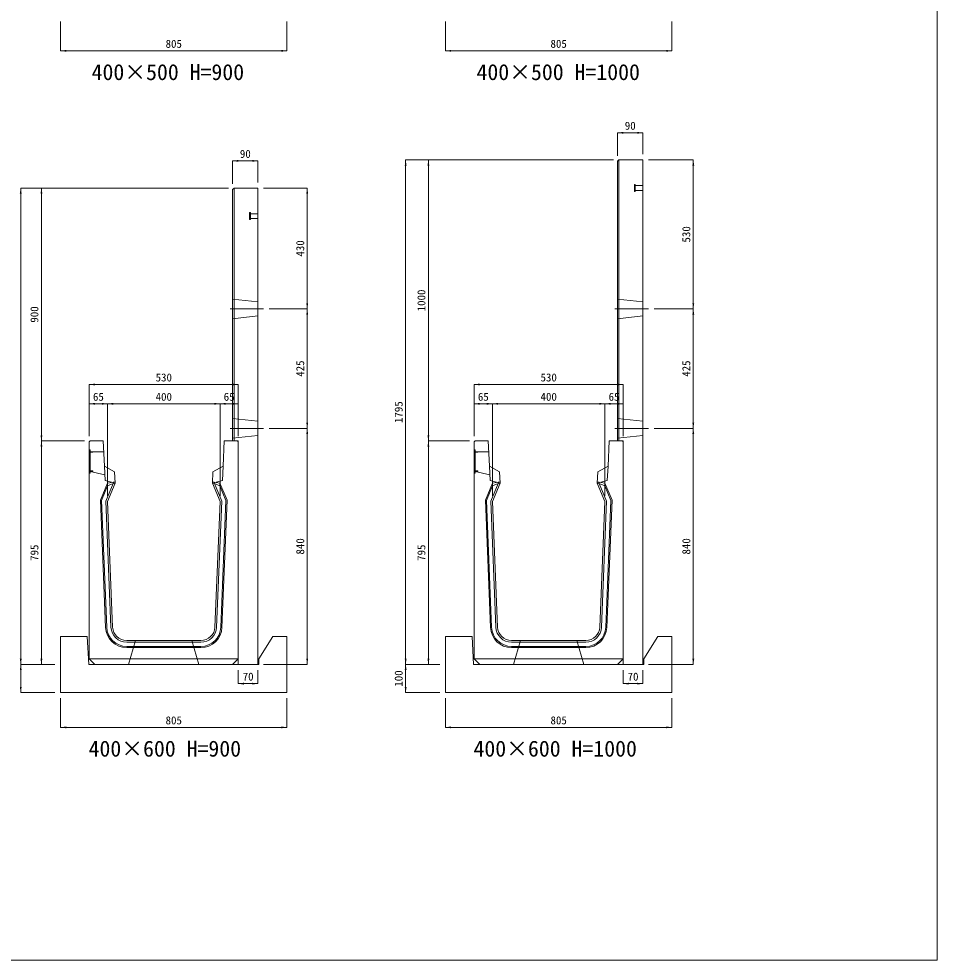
# Model space of a CAD drawing. Units: millimetres at full size. Extents: x -7442 to 51876, y 9625 to 40052.
# Drawn here: x 30236 to 33503, y 30882 to 34231 of the extents above; entities that cross this region are included whole.
import ezdxf
from ezdxf.enums import TextEntityAlignment as Align

# ---------------------------------------------------------------- set-up
doc = ezdxf.new("R2010")
doc.units = ezdxf.units.MM
doc.header["$LTSCALE"] = 16
for name, pattern in [('DASHED', [7.5, 6, -1.5]), ('USER1', [13.5, 7.5, -6]), ('USER2', [285.75, 190.5, -31.75, 31.75, -31.75])]:
    doc.linetypes.add(name, pattern=pattern)
doc.layers.add('0_2', color=7, linetype='Continuous')
for name, color, linetype, lineweight in [('HOLE', 7, 'DASHED', 9), ('KIJUN', 5, 'Continuous', 9), ('WWAY', 5, 'Continuous', 9), ('寸法線', 7, 'Continuous', 9), ('本体', 2, 'Continuous', 13), ('補助線', 8, 'Continuous', 9), ('ｲﾝｻｰﾄ', 3, 'USER1', 9)]:
    doc.layers.add(name, color=color, linetype=linetype, lineweight=lineweight)
doc.styles.add('ＭＳ ゴシック', font='')
doc.styles.get('ＭＳ ゴシック').set_extended_font_data('MS Gothic')

# ---------------------------------------------------------------- blocks, each defined once
blk = doc.blocks.new('filled_arrow')
at = {"color": 0, "linetype": 'Continuous', "lineweight": -2}
blk.add_solid([(7.5, 1.25), (0, 0), (7.5, -1.25)], dxfattribs=at)

msp = doc.modelspace()

# ---------------------------------------------------------------- linework, layer by layer
at = {"layer": 'HOLE'}
for points in [[(30651.94, 32019), (30851.94, 32019), (30876.94, 31934), (30626.94, 31934)], [(32020.99, 32019), (32220.99, 32019), (32245.99, 31934), (31995.99, 31934)]]:
    msp.add_lwpolyline(points, close=True, dxfattribs=at)
at = {"layer": 'KIJUN'}
for p, q in [((30571.94, 32577.8), (30578.94, 32579)), ((30931.93, 32577.8), (30924.94, 32579)), ((31941, 32577.8), (31947.99, 32579)), ((32300.99, 32577.8), (32293.99, 32579)), ((30530.77, 32517.78), (30549.02, 32066.14)), ((31899.82, 32517.78), (31918.07, 32066.14)), ((30883.92, 32019), (30619.96, 32019)), ((32252.97, 32019), (31989.01, 32019)), ((30883.92, 32013), (30619.96, 32013)), ((30619.96, 31998), (30883.92, 31998)), ((30619.96, 31994), (30883.92, 31994)), ((32252.97, 32013), (31989.01, 32013)), ((31989.01, 31998), (32252.97, 31998)), ((31989.01, 31994), (32252.97, 31994))]:
    msp.add_line(p, q, dxfattribs=at)
at = {"layer": 'KIJUN', "color": 7, "lineweight": 13}
for p, q in [((30883.92, 32019), (30619.96, 32019)), ((32252.97, 32019), (31989.01, 32019))]:
    msp.add_line(p, q, dxfattribs=at)
at = {"layer": 'KIJUN', "color": 7}
for p, q in [((30486.94, 31954), (31016.94, 31954)), ((31855.99, 31954), (32385.99, 31954))]:
    msp.add_line(p, q, dxfattribs=at)
at = {"layer": 'KIJUN', "color": 7, "lineweight": 13}
for points in [[(30540.94, 32639), (30536.94, 32729), (30489.94, 32729), (30486.94, 32726), (30486.94, 31954), (30506.94, 31934), (30996.94, 31934), (31016.94, 31954), (31016.94, 32726), (31013.94, 32729), (30966.94, 32729), (30962.94, 32639), (30926.94, 32619), (30924.94, 32579), (30951.94, 32514), (30933.88, 32066.98)], [(31909.99, 32639), (31905.99, 32729), (31858.99, 32729), (31855.99, 32726), (31855.99, 31954), (31875.99, 31934), (32365.99, 31934), (32385.99, 31954), (32385.99, 32726), (32382.99, 32729), (32335.99, 32729), (32331.99, 32639), (32295.99, 32619), (32293.99, 32579), (32320.99, 32514), (32302.93, 32066.98)], [(30570, 32066.98), (30551.94, 32514), (30578.94, 32579), (30576.94, 32619), (30540.94, 32639)], [(31939.05, 32066.98), (31920.99, 32514), (31947.99, 32579), (31945.99, 32619), (31909.99, 32639)]]:
    msp.add_lwpolyline(points, dxfattribs=at)
at = {"layer": 'KIJUN', "color": 7, "linetype": 'DASHED', "lineweight": 13}
for points in [[(30578.94, 32579), (30543.61, 32589), (30540.94, 32639)], [(30924.94, 32579), (30960.27, 32589), (30962.94, 32639)], [(31947.99, 32579), (31912.66, 32589), (31909.99, 32639)], [(32293.99, 32579), (32329.32, 32589), (32331.99, 32639)]]:
    msp.add_lwpolyline(points, dxfattribs=at)
at = {"layer": 'KIJUN'}
for points in [[(30552.06, 32579.46), (30526.74, 32518.5), (30545.02, 32065.97)], [(30564, 32066.74), (30545.89, 32515.08), (30571.94, 32577.8), (30552.19, 32569.34), (30530.77, 32517.78)], [(30570, 32066.98), (30551.94, 32514), (30578.94, 32579), (30578.69, 32584.03), (30552.06, 32579.46), (30552.19, 32569.34)], [(30951.69, 32569.34), (30951.82, 32579.46), (30925.19, 32584.03), (30924.94, 32579), (30951.94, 32514), (30933.88, 32066.98)], [(30954.86, 32066.14), (30973.11, 32517.78), (30951.69, 32569.34), (30931.93, 32577.8), (30957.99, 32515.08), (30939.87, 32066.74)], [(30958.86, 32065.97), (30977.14, 32518.5), (30951.82, 32579.46)], [(31921.11, 32579.46), (31895.79, 32518.5), (31914.07, 32065.97)], [(31933.06, 32066.74), (31914.94, 32515.08), (31941, 32577.8), (31921.24, 32569.34), (31899.82, 32517.78)], [(31939.05, 32066.98), (31920.99, 32514), (31947.99, 32579), (31947.74, 32584.03), (31921.11, 32579.46), (31921.24, 32569.34)], [(32320.74, 32569.34), (32320.87, 32579.46), (32294.24, 32584.03), (32293.99, 32579), (32320.99, 32514), (32302.93, 32066.98)], [(32323.91, 32066.14), (32342.16, 32517.78), (32320.74, 32569.34), (32300.99, 32577.8), (32327.04, 32515.08), (32308.93, 32066.74)], [(32327.91, 32065.97), (32346.19, 32518.5), (32320.87, 32579.46)]]:
    msp.add_lwpolyline(points, dxfattribs=at)
for centre, radius, start, end in [((30619.96, 32069), 75, 182.31372, 270), ((30619.96, 32069), 71, 182.31372, 270), ((30619.96, 32069), 56, 182.31372, 270), ((30619.96, 32069), 50, 182.31372, 270), ((30883.92, 32069), 50, 270, 357.68628), ((30883.92, 32069), 56, 270, 357.68628), ((30883.92, 32069), 71, 270, 357.68628), ((30883.92, 32069), 75, 270, 357.68628), ((31989.01, 32069), 75, 182.31372, 270), ((31989.01, 32069), 71, 182.31372, 270), ((31989.01, 32069), 56, 182.31372, 270), ((31989.01, 32069), 50, 182.31372, 270), ((32252.97, 32069), 50, 270, 357.68628), ((32252.97, 32069), 56, 270, 357.68628), ((32252.97, 32069), 71, 270, 357.68628), ((32252.97, 32069), 75, 270, 357.68628)]:
    msp.add_arc(centre, radius, start, end, dxfattribs=at)
at = {"layer": 'KIJUN', "color": 7, "lineweight": 13}
for centre, start, end in [((30619.96, 32069), 182.31372, 270), ((30883.92, 32069), 270, 357.68628), ((31989.01, 32069), 182.31372, 270), ((32252.97, 32069), 270, 357.68628)]:
    msp.add_arc(centre, 50, start, end, dxfattribs=at)
at = {"layer": 'WWAY', "color": 7, "linetype": 'DASHED', "lineweight": 13}
for points in [[(30486.94, 32699), (30490.14, 32697), (30490.14, 32615), (30486.94, 32613)], [(30538.63, 32691), (30490.14, 32691), (30490.14, 32697), (30486.94, 32699)], [(31855.99, 32699), (31859.19, 32697), (31859.19, 32615), (31855.99, 32613)], [(31907.68, 32691), (31859.19, 32691), (31859.19, 32697), (31855.99, 32699)], [(30486.94, 32613), (30490.14, 32615), (30490.14, 32621), (30542.54, 32609)], [(31855.99, 32613), (31859.19, 32615), (31859.19, 32621), (31911.59, 32609)]]:
    msp.add_lwpolyline(points, dxfattribs=at)
at = {"layer": 'WWAY'}
for points in [[(30488.14, 32696), (30490.14, 32696), (30490.14, 32616), (30488.14, 32616)], [(30490.14, 32691), (30500.14, 32691), (30500.14, 32689), (30490.14, 32689)], [(31857.19, 32696), (31859.19, 32696), (31859.19, 32616), (31857.19, 32616)], [(31859.19, 32691), (31869.19, 32691), (31869.19, 32689), (31859.19, 32689)], [(30490.14, 32623), (30500.14, 32623), (30500.14, 32621), (30490.14, 32621)], [(31859.19, 32623), (31869.19, 32623), (31869.19, 32621), (31859.19, 32621)]]:
    msp.add_lwpolyline(points, close=True, dxfattribs=at)
at = {"layer": '寸法線'}
for p, q in [((30384.94, 34220.86), (30384.94, 34116.99)), ((31189.94, 34220.86), (31189.94, 34116.99)), ((31753.99, 34220.86), (31753.99, 34116.99)), ((32558.99, 34220.86), (32558.99, 34116.99)), ((30384.94, 34116.99), (31189.94, 34116.99)), ((31753.99, 34116.99), (32558.99, 34116.99)), ((32365.99, 33825.44), (32455.99, 33825.44)), ((32365.99, 33744), (32365.99, 33825.44)), ((32455.99, 33749), (32455.99, 33825.44)), ((30996.94, 33725.44), (31086.94, 33725.44)), ((30996.94, 33644), (30996.94, 33725.44)), ((31086.94, 33649), (31086.94, 33725.44)), ((31612.26, 31934), (31612.26, 33729)), ((32350.99, 33729), (31612.26, 33729)), ((31693.13, 32729), (31693.13, 33729)), ((32350.99, 33729), (31693.13, 33729)), ((32475.99, 33729), (32635.3, 33729)), ((32635.3, 33199), (32635.3, 33729)), ((30243.2, 31934), (30243.2, 33629)), ((30981.94, 33629), (30243.2, 33629)), ((30316.75, 32729), (30316.75, 33629)), ((30981.94, 33629), (30316.75, 33629)), ((31106.94, 33629), (31262.13, 33629)), ((31262.13, 33199), (31262.13, 33629)), ((31126.94, 33199), (31262.13, 33199)), ((31126.94, 33199), (31262.13, 33199)), ((31262.13, 32774), (31262.13, 33199)), ((32495.99, 33199), (32635.3, 33199)), ((32495.99, 33199), (32635.3, 33199)), ((32635.3, 32774), (32635.3, 33199)), ((30486.94, 32930.01), (31016.94, 32930.01)), ((30486.94, 32746), (30486.94, 32930.01)), ((31016.94, 32746), (31016.94, 32930.01)), ((31855.99, 32930.01), (32385.99, 32930.01)), ((31855.99, 32746), (31855.99, 32930.01)), ((32385.99, 32746), (32385.99, 32930.01)), ((30486.94, 32861.33), (30551.94, 32861.33)), ((30486.94, 32746), (30486.94, 32861.33)), ((30551.94, 32861.33), (30951.94, 32861.33)), ((30551.94, 32534), (30551.94, 32861.33)), ((30551.94, 32534), (30551.94, 32861.33)), ((30951.94, 32534), (30951.94, 32861.33)), ((30951.94, 32861.33), (31016.94, 32861.33)), ((30951.94, 32534), (30951.94, 32861.33)), ((31016.94, 32746), (31016.94, 32861.33)), ((31855.99, 32861.33), (31920.99, 32861.33)), ((31855.99, 32746), (31855.99, 32861.33)), ((31920.99, 32861.33), (32320.99, 32861.33)), ((31920.99, 32534), (31920.99, 32861.33)), ((31920.99, 32534), (31920.99, 32861.33)), ((32320.99, 32534), (32320.99, 32861.33)), ((32320.99, 32861.33), (32385.99, 32861.33)), ((32320.99, 32534), (32320.99, 32861.33)), ((32385.99, 32746), (32385.99, 32861.33)), ((31126.94, 32774), (31262.13, 32774)), ((31126.94, 32774), (31262.13, 32774)), ((31262.13, 31934), (31262.13, 32774)), ((32495.99, 32774), (32635.3, 32774)), ((32495.99, 32774), (32635.3, 32774)), ((32635.3, 31934), (32635.3, 32774)), ((30316.75, 31934), (30316.75, 32729)), ((30469.94, 32729), (30316.75, 32729)), ((30469.94, 32729), (30316.75, 32729)), ((31693.13, 31934), (31693.13, 32729)), ((31838.99, 32729), (31693.13, 32729)), ((31838.99, 32729), (31693.13, 32729)), ((30364.94, 31934), (30243.2, 31934)), ((30243.2, 31834), (30243.2, 31934)), ((30364.94, 31934), (30243.2, 31934)), ((30364.94, 31934), (30316.75, 31934)), ((31106.94, 31934), (31262.13, 31934)), ((31733.99, 31934), (31612.26, 31934)), ((31612.26, 31834), (31612.26, 31934)), ((31733.99, 31934), (31612.26, 31934)), ((31733.99, 31934), (31693.13, 31934)), ((32475.99, 31934), (32635.3, 31934)), ((31016.94, 31914), (31016.94, 31865.74)), ((31086.94, 31914), (31086.94, 31865.74)), ((32385.99, 31914), (32385.99, 31865.74)), ((32455.99, 31914), (32455.99, 31865.74)), ((31016.94, 31865.74), (31086.94, 31865.74)), ((32385.99, 31865.74), (32455.99, 31865.74)), ((30364.94, 31834), (30243.2, 31834)), ((31733.99, 31834), (31612.26, 31834)), ((30384.94, 31814), (30384.94, 31710.13)), ((31189.94, 31814), (31189.94, 31710.13)), ((31753.99, 31814), (31753.99, 31710.13)), ((32558.99, 31814), (32558.99, 31710.13)), ((30384.94, 31710.13), (31189.94, 31710.13)), ((31753.99, 31710.13), (32558.99, 31710.13))]:
    msp.add_line(p, q, dxfattribs=at)
at = {"layer": '寸法線', "linetype": 'USER2'}
for p, q in [((31106.94, 33199), (30987.67, 33199)), ((32475.99, 33199), (32356.72, 33199)), ((31106.94, 32774), (30987.67, 32774)), ((32475.99, 32774), (32356.72, 32774))]:
    msp.add_line(p, q, dxfattribs=at)
at = {"layer": '本体'}
for p, q in [((32365.99, 33724), (32370.99, 33729)), ((32365.99, 32729), (32365.99, 33724)), ((32370.99, 33729), (32455.99, 33729)), ((32455.99, 33729), (32455.99, 31934)), ((30996.94, 33624), (31001.94, 33629)), ((30996.94, 32729), (30996.94, 33624)), ((31001.94, 33629), (31086.94, 33629)), ((31086.94, 33629), (31086.94, 31934)), ((31016.94, 32729), (30996.94, 32729)), ((31016.94, 31934), (31016.94, 32729)), ((32385.99, 32729), (32365.99, 32729)), ((32385.99, 31934), (32385.99, 32729)), ((30384.94, 32034), (30384.94, 31834)), ((30479.94, 32034), (30384.94, 32034)), ((30484.94, 31934), (30479.94, 32034)), ((31139.94, 32034), (31089.94, 31954)), ((31189.94, 32034), (31139.94, 32034)), ((31189.94, 32034), (31189.94, 31834)), ((31753.99, 32034), (31753.99, 31834)), ((31848.99, 32034), (31753.99, 32034)), ((31853.99, 31934), (31848.99, 32034)), ((32508.99, 32034), (32458.99, 31954)), ((32558.99, 32034), (32508.99, 32034)), ((32558.99, 32034), (32558.99, 31834)), ((31089.94, 31954), (31089.94, 31934)), ((32458.99, 31954), (32458.99, 31934)), ((31089.94, 31934), (30484.94, 31934)), ((31086.94, 31934), (31016.94, 31934)), ((32458.99, 31934), (31853.99, 31934)), ((32455.99, 31934), (32385.99, 31934)), ((31189.94, 31834), (30384.94, 31834)), ((32558.99, 31834), (31753.99, 31834))]:
    msp.add_line(p, q, dxfattribs=at)
at = {"layer": '本体', "color": 4, "lineweight": 5}
for p, q in [((32370.99, 33729), (32370.99, 32729)), ((31001.94, 33629), (31001.94, 32729))]:
    msp.add_line(p, q, dxfattribs=at)
at = {"layer": '本体', "linetype": 'USER1', "lineweight": 9}
for p, q in [((30996.94, 33234), (31086.94, 33224)), ((32365.99, 33234), (32455.99, 33224)), ((30996.94, 33164), (31086.94, 33174)), ((32365.99, 33164), (32455.99, 33174)), ((30996.94, 32809), (31086.94, 32799)), ((32365.99, 32809), (32455.99, 32799)), ((30996.94, 32739), (31086.94, 32749)), ((32365.99, 32739), (32455.99, 32749))]:
    msp.add_line(p, q, dxfattribs=at)
at = {"layer": '補助線', "color": 1, "lineweight": 13}
msp.add_lwpolyline([(20374.36, 38673.09), (33502.72, 38673.09), (33502.72, 30881.96), (20374.36, 30881.96)], close=True, dxfattribs=at)
at = {"layer": 'ｲﾝｻｰﾄ'}
for p, q in [((32425.99, 33641.5), (32425.99, 33616.5)), ((32428.99, 33641.5), (32425.99, 33641.5)), ((32428.99, 33641.5), (32428.99, 33616.5)), ((32455.99, 33637.5), (32428.99, 33637.5)), ((32455.99, 33637.5), (32455.99, 33620.5)), ((32428.99, 33616.5), (32425.99, 33616.5)), ((32455.99, 33620.5), (32428.99, 33620.5)), ((31056.94, 33541.5), (31056.94, 33516.5)), ((31059.94, 33541.5), (31056.94, 33541.5)), ((31059.94, 33541.5), (31059.94, 33516.5)), ((31086.94, 33537.5), (31059.94, 33537.5)), ((31086.94, 33537.5), (31086.94, 33520.5)), ((31059.94, 33516.5), (31056.94, 33516.5)), ((31086.94, 33520.5), (31059.94, 33520.5))]:
    msp.add_line(p, q, dxfattribs=at)

# ---------------------------------------------------------------- block references
at = {"layer": '寸法線', "xscale": 2.67, "yscale": 2.67}
for p in [(30384.94, 34116.99), (31753.99, 34116.99), (32365.99, 33825.44), (30996.94, 33725.44), (30486.94, 32930.01), (31855.99, 32930.01), (30486.94, 32861.33), (30551.94, 32861.33), (30951.94, 32861.33), (31855.99, 32861.33), (31920.99, 32861.33), (32320.99, 32861.33), (31016.94, 31865.74), (32385.99, 31865.74), (30384.94, 31710.13), (31753.99, 31710.13)]:
    msp.add_blockref('filled_arrow', p, dxfattribs=at)
for p, rotation in [((31189.94, 34116.99), 180), ((32558.99, 34116.99), 180), ((32455.99, 33825.44), 180), ((31086.94, 33725.44), 180), ((31612.26, 33729), 270), ((31693.13, 33729), 270), ((32635.3, 33729), 270), ((30243.2, 33629), 270), ((30316.75, 33629), 270), ((31262.13, 33629), 270), ((31262.13, 33199), 90), ((31262.13, 33199), 270), ((32635.3, 33199), 90), ((32635.3, 33199), 270), ((31016.94, 32930.01), 180), ((32385.99, 32930.01), 180), ((30551.94, 32861.33), 180), ((30951.94, 32861.33), 180), ((31016.94, 32861.33), 180), ((31920.99, 32861.33), 180), ((32320.99, 32861.33), 180), ((32385.99, 32861.33), 180), ((31262.13, 32774), 90), ((32635.3, 32774), 90), ((31262.13, 32774), 270), ((32635.3, 32774), 270), ((30316.75, 32729), 90), ((30316.75, 32729), 270), ((31693.13, 32729), 90), ((31693.13, 32729), 270), ((30243.2, 31934), 90), ((30316.75, 31934), 90), ((31262.13, 31934), 90), ((31612.26, 31934), 90), ((31693.13, 31934), 90), ((32635.3, 31934), 90), ((30243.2, 31934), 270), ((31612.26, 31934), 270), ((30243.2, 31834), 90), ((31086.94, 31865.74), 180), ((31612.26, 31834), 90), ((32455.99, 31865.74), 180), ((31189.94, 31710.13), 180), ((32558.99, 31710.13), 180)]:
    msp.add_blockref('filled_arrow', p, dxfattribs=dict(at, rotation=rotation))

# ---------------------------------------------------------------- texts
at = {"layer": '0_2', "style": 'ＭＳ ゴシック'}
for s, p in [('400×500 H=900', (30495.2, 33995.85)), ('400×500 H=1000', (31864.25, 33995.85)), ('400×600 H=900', (30484.42, 31588.98)), ('400×600 H=1000', (31853.47, 31588.98))]:
    msp.add_text(s, height=56.96, dxfattribs=at).set_placement(p, align=Align.BOTTOM_LEFT)
at = {"layer": '寸法線', "style": 'ＭＳ ゴシック'}
for s, p in [('805', (30787.44, 34141.99)), ('805', (32156.49, 34141.99)), ('90', (32410.99, 33850.44)), ('90', (31041.94, 33750.44)), ('530', (30751.94, 32955.01)), ('530', (32120.99, 32955.01)), ('65', (30519.44, 32886.33)), ('400', (30751.94, 32886.33)), ('65', (30984.44, 32886.33)), ('65', (31888.49, 32886.33)), ('400', (32120.99, 32886.33)), ('65', (32353.49, 32886.33)), ('70', (31051.94, 31890.74)), ('70', (32420.99, 31890.74)), ('805', (30787.44, 31735.13)), ('805', (32156.49, 31735.13))]:
    msp.add_text(s, height=28.48, dxfattribs=at).set_placement(p, align=Align.MIDDLE_CENTER)
for s, p in [('530', (32610.3, 33464)), ('430', (31237.13, 33414)), ('1000', (31668.13, 33229)), ('900', (30291.75, 33179)), ('425', (31237.13, 32986.5)), ('425', (32610.3, 32986.5)), ('1795', (31587.26, 32831.5)), ('795', (30291.75, 32331.5)), ('840', (31237.13, 32354)), ('795', (31668.13, 32331.5)), ('840', (32610.3, 32354)), ('100', (31587.26, 31884))]:
    msp.add_text(s, height=28.48, rotation=90, dxfattribs=at).set_placement(p, align=Align.MIDDLE_CENTER)

doc.saveas('drawing.dxf')
